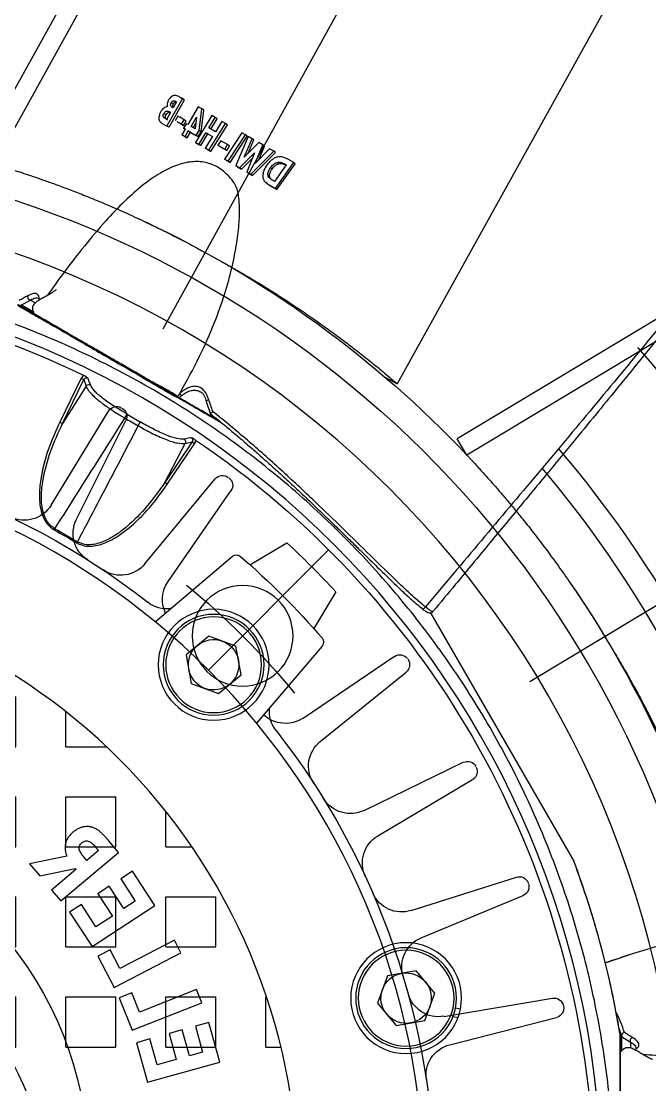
# Model space of a CAD drawing. Header units: millimetres. Extents: x 89450 to 753248, y -530175 to 1209785.
# Drawn here: x 272290.6 to 272390.3, y -164124.6 to -163955.9 of the extents above; entities that cross this region are included whole.
import ezdxf

# ---------------------------------------------------------------- set-up
doc = ezdxf.new("R2010")
doc.units = ezdxf.units.MM
doc.header["$LTSCALE"] = 150
doc.linetypes.add('CENTER', pattern=[50.8, 31.75, -6.35, 6.35, -6.35])
doc.linetypes.add('DIVIDEX2', pattern=[63.5, 25.4, -12.7, 0, -12.7, 0, -12.7])
doc.layers.add('------00 Load Bank', color=3, linetype='Continuous')

# ---------------------------------------------------------------- blocks, each defined once
blk = doc.blocks.new('A$C02650c35')
h = blk.add_hatch()
h.set_pattern_fill('SQUARE', color=0, scale=2.5, style=0)
h.set_pattern_definition([(0, (-1352.2724, -53.854), (0, 7.9375), [7.9375, -7.9375]), (90, (-1352.2724, -53.854), (-7.9375, 5e-16), [7.9375, -7.9375])])
h.paths.add_polyline_path([(510, 542.5), (510, 555), (522.5, 555), (522.5, 639.32, 0.414214), (425.68, 542.5)])
h.paths.add_polyline_path([(619.32, 542.5, 0.414214), (522.5, 639.32), (522.5, 555), (535, 555), (535, 542.5)])
h.paths.add_polyline_path([(535, 530), (522.5, 530), (522.5, 445.68, 0.414214), (619.32, 542.5), (535, 542.5)])
h.paths.add_polyline_path([(510, 530), (510, 542.5), (425.68, 542.5, 0.414214), (522.5, 445.68), (522.5, 530)])
at = {"color": 0, "linetype": 'DIVIDEX2', "ltscale": 0.5}
for p, q in [((736.75, 897.15), (603.22, 676.12)), ((885.33, 742.6), (659.2, 617.89))]:
    blk.add_line(p, q, dxfattribs=at)
at = {"color": 0, "linetype": 'Continuous', "lineweight": 25}
for p, q in [((758.56, 864.7), (639.22, 666.09)), ((761.13, 863.15), (641.79, 664.55)), ((852.99, 767.31), (650.52, 655.07)), ((888.03, 703.5), (685.38, 591.17)), ((889.48, 700.88), (686.84, 588.55)), ((545.31, 692.93), (545.15, 692.92)), ((546.08, 692.07), (545.15, 692.07)), ((546.93, 690.67), (546.07, 692.07)), ((559.91, 691.76), (559.97, 691.97)), ((547.5, 690.4), (510.24, 690.4)), ((546.93, 690.67), (544.59, 690.67)), ((547.01, 690.67), (546.93, 690.67)), ((548.1, 690.29), (547.01, 690.67)), ((608.94, 688.89), (608.92, 688.89)), ((614.07, 660.42), (574.8, 683.09)), ((551.29, 665.1), (551.44, 664.32)), ((639.22, 666.09), (641.79, 664.55)), ((549.92, 664.71), (550.08, 663.91)), ((549.5, 659.44), (553.83, 661.03)), ((553.83, 661.03), (557.38, 658.07)), ((548.7, 654.89), (549.5, 659.44)), ((614.76, 659.08), (614.84, 659.04)), ((557.38, 658.07), (556.58, 653.52)), ((552.25, 651.93), (548.7, 654.89)), ((651.63, 653.06), (650.52, 655.07)), ((556.58, 653.52), (552.25, 651.93)), ((681.33, 635.99), (685.43, 638.89)), ((681.53, 635.74), (685.63, 638.64)), ((685.43, 638.89), (685.51, 638.75)), ((685.43, 638.89), (685.63, 638.64)), ((685.63, 638.64), (686.1, 637.81)), ((685.27, 637.46), (682.64, 635.61)), ((685.21, 637.47), (685.41, 637.22)), ((685.41, 637.22), (685.27, 637.46)), ((685.45, 636.26), (685.65, 636)), ((681.57, 635.58), (681.33, 635.99)), ((681.33, 635.99), (681.53, 635.74)), ((682.01, 634.91), (681.53, 635.74)), ((681.8, 635.17), (681.57, 635.58)), ((681.8, 635.17), (682.01, 634.91)), ((682.64, 635.61), (682.83, 635.27)), ((683.57, 632.11), (687.25, 635.74)), ((683.77, 631.84), (687.45, 635.47)), ((684.6, 635.21), (684.8, 634.95)), ((687.82, 634.82), (685.47, 632.51)), ((687.25, 635.74), (687.45, 635.47)), ((687.45, 635.47), (687.82, 634.82)), ((685.47, 632.51), (688.45, 633.72)), ((686.08, 633.12), (688.25, 634)), ((688.8, 633.13), (686.46, 630.78)), ((688.25, 634), (688.45, 633.72)), ((688.45, 633.72), (688.8, 633.13)), ((683.93, 631.48), (683.57, 632.11)), ((683.57, 632.11), (683.77, 631.84)), ((684.13, 631.21), (683.77, 631.84)), ((683.93, 631.48), (684.13, 631.21)), ((687.15, 632.44), (684.13, 631.21)), ((684.59, 630.34), (686.35, 632.11)), ((684.79, 630.06), (687.15, 632.44)), ((689.76, 631.44), (685.15, 629.44)), ((685.63, 628.55), (689.82, 631.28)), ((686.46, 630.78), (689.41, 632.06)), ((687.11, 631.43), (689.21, 632.34)), ((689.21, 632.34), (689.41, 632.06)), ((689.41, 632.06), (689.76, 631.44)), ((689.82, 631.28), (690.02, 630.99)), ((601.39, 626.73), (604.35, 630.28)), ((604.35, 630.28), (608.9, 629.48)), ((608.9, 629.48), (610.49, 625.15)), ((684.94, 629.73), (684.59, 630.34)), ((684.59, 630.34), (684.79, 630.06)), ((685.15, 629.44), (684.79, 630.06)), ((684.94, 629.73), (685.15, 629.44)), ((685.83, 628.25), (690.02, 630.99)), ((690.36, 630.41), (686.16, 627.68)), ((690.02, 630.99), (690.36, 630.41)), ((685.96, 627.98), (685.63, 628.55)), ((685.63, 628.55), (685.83, 628.25)), ((686.16, 627.68), (685.83, 628.25)), ((685.96, 627.98), (686.16, 627.68)), ((687.4, 625.47), (691.64, 628.12)), ((687.56, 628.01), (688.27, 628.46)), ((688.19, 626.93), (687.56, 628.01)), ((687.56, 628.01), (687.77, 627.71)), ((687.6, 625.16), (691.84, 627.82)), ((687.77, 627.71), (688.47, 628.16)), ((688.27, 628.46), (688.47, 628.16)), ((688.47, 628.16), (689.09, 627.07)), ((691.64, 628.12), (691.84, 627.82)), ((691.84, 627.82), (692.16, 627.26)), ((539.7, 615.43), (542.89, 626.93)), ((542.89, 626.93), (549.16, 625.19)), ((602.98, 622.39), (601.39, 626.73)), ((663.09, 594.8), (644.45, 627.07)), ((670.55, 626.06), (670.54, 626.07)), ((688.39, 626.63), (687.77, 627.71)), ((688.19, 626.93), (688.39, 626.63)), ((689.09, 627.07), (688.39, 626.63)), ((692.16, 627.26), (690.53, 626.24)), ((690.53, 626.24), (691.14, 625.19)), ((690.94, 625.5), (692.58, 626.5)), ((691.14, 625.19), (692.78, 626.19)), ((692.58, 626.5), (692.78, 626.19)), ((692.78, 626.19), (693.09, 625.64)), ((549.16, 625.19), (548.57, 623.04)), ((610.49, 625.15), (607.53, 621.6)), ((645.65, 625.51), (647.67, 624.82)), ((687.72, 624.93), (687.4, 625.47)), ((687.4, 625.47), (687.6, 625.16)), ((687.92, 624.61), (687.6, 625.16)), ((687.72, 624.93), (687.92, 624.61)), ((689.77, 625.77), (687.92, 624.61)), ((688.31, 623.89), (690.17, 625.03)), ((688.51, 623.57), (690.37, 624.72)), ((693.09, 625.64), (688.82, 623.04)), ((690.17, 625.03), (689.75, 625.76)), ((690.37, 624.72), (689.77, 625.77)), ((690.17, 625.03), (690.37, 624.72)), ((690.51, 623.95), (693.96, 624.36)), ((693.96, 624.36), (694.16, 624.04)), ((544.47, 624.18), (543.89, 622.11)), ((548.57, 623.04), (544.47, 624.18)), ((547.94, 613), (552.31, 624.05)), ((554.42, 623.21), (550.84, 614.17)), ((552.31, 624.05), (554.42, 623.21)), ((634.61, 618.59), (641.01, 622.91)), ((641.01, 622.91), (641.29, 622.51)), ((649.27, 623.78), (649.18, 623.94)), ((688.62, 623.36), (688.31, 623.89)), ((688.31, 623.89), (688.51, 623.57)), ((688.82, 623.04), (688.51, 623.57)), ((688.62, 623.36), (688.82, 623.04)), ((689.74, 623.48), (690.51, 623.95)), ((690.09, 622.86), (689.74, 623.48)), ((689.74, 623.48), (689.93, 623.16)), ((689.93, 623.16), (690.71, 623.63)), ((690.64, 621.92), (689.93, 623.16)), ((690.45, 622.25), (690.09, 622.86)), ((690.51, 623.95), (690.71, 623.63)), ((690.71, 623.63), (694.16, 624.04)), ((692.82, 623.22), (690.99, 623)), ((690.99, 623), (691.36, 622.35)), ((691.16, 622.68), (691.89, 623.11)), ((691.36, 622.35), (692.82, 623.22)), ((694.47, 623.49), (691.66, 621.83)), ((694.16, 624.04), (694.47, 623.49)), ((543.89, 622.11), (547.99, 620.97)), ((607.53, 621.6), (602.98, 622.39)), ((641.29, 622.51), (634.88, 618.19)), ((634.88, 618.19), (641.07, 621.42)), ((641.07, 621.42), (641.29, 622.51)), ((689.56, 621.73), (690.45, 622.25)), ((689.71, 621.47), (689.56, 621.73)), ((689.56, 621.73), (689.76, 621.4)), ((689.86, 621.22), (689.71, 621.47)), ((689.76, 621.4), (690.64, 621.92)), ((690.05, 620.89), (689.76, 621.4)), ((689.86, 621.22), (690.05, 620.89)), ((690.94, 621.41), (690.05, 620.89)), ((690.45, 622.25), (690.64, 621.92)), ((690.89, 621.48), (691.08, 621.15)), ((691.08, 621.15), (690.94, 621.41)), ((691.8, 621.57), (691.08, 621.15)), ((691.22, 618.87), (695.57, 621.32)), ((691.52, 621.17), (692.24, 621.59)), ((691.75, 620.76), (691.52, 621.17)), ((691.52, 621.17), (691.71, 620.83)), ((691.66, 621.83), (691.8, 621.57)), ((691.71, 620.83), (692.43, 621.25)), ((692.24, 621.59), (692.43, 621.25)), ((692.43, 621.25), (692.82, 620.57)), ((695.57, 621.32), (695.7, 621.1)), ((695.57, 621.32), (695.76, 620.99)), ((695.7, 621.1), (695.83, 620.88)), ((543.31, 620), (542.47, 616.98)), ((547.41, 618.87), (543.31, 620)), ((547.99, 620.97), (547.41, 618.87)), ((554.75, 610.15), (560.23, 620.76)), ((562.25, 619.72), (557.77, 611.03)), ((560.23, 620.76), (562.25, 619.72)), ((691.41, 618.52), (695.76, 620.99)), ((692.11, 620.13), (691.71, 620.83)), ((691.71, 620.82), (692.11, 620.13)), ((692.99, 620.27), (692.27, 619.86)), ((692.62, 620.93), (692.8, 620.61)), ((692.8, 620.61), (692.99, 620.27)), ((695.27, 620.04), (694.32, 619.51)), ((694.32, 619.51), (694.39, 619.38)), ((694.32, 619.51), (694.39, 619.38)), ((694.94, 619.56), (695.13, 619.22)), ((695.36, 619.89), (695.27, 620.04)), ((695.76, 620.99), (696.02, 620.54)), ((695.83, 620.88), (696.02, 620.54)), ((634.61, 618.59), (634.88, 618.19)), ((691.22, 618.87), (691.41, 618.52)), ((691.85, 617.76), (691.41, 618.52)), ((693.59, 619.1), (692.47, 618.47)), ((692.47, 618.47), (692.55, 618.33)), ((692.47, 618.47), (692.55, 618.33)), ((693.21, 618.37), (693.4, 618.02)), ((693.66, 618.98), (693.59, 619.1)), ((542.47, 616.98), (546.57, 615.84)), ((561.24, 606.65), (567.75, 616.59)), ((567.75, 616.59), (573.18, 613.04)), ((545.97, 613.69), (539.7, 615.43)), ((546.57, 615.84), (545.97, 613.69)), ((643.87, 613.97), (644.47, 614.32)), ((553.11, 610.95), (547.94, 613)), ((550.84, 614.17), (553.9, 612.96)), ((553.9, 612.96), (553.11, 610.95)), ((568.42, 613.51), (567.24, 611.71)), ((571.97, 611.19), (568.42, 613.51)), ((573.18, 613.04), (571.97, 611.19)), ((557.77, 611.03), (560.71, 609.51)), ((567.24, 611.71), (570.79, 609.39)), ((645.07, 611.87), (645.68, 612.22)), ((559.71, 607.59), (554.75, 610.15)), ((560.71, 609.51), (559.71, 607.59)), ((566.05, 609.89), (564.34, 607.27)), ((569.6, 607.57), (566.05, 609.89)), ((568.46, 601.68), (576.15, 610.85)), ((570.79, 609.39), (569.6, 607.57)), ((576.15, 610.85), (578, 609.29)), ((576.47, 607.68), (574.89, 605.8)), ((576.95, 607.27), (576.47, 607.68)), ((566.67, 603.09), (561.24, 606.65)), ((564.34, 607.27), (567.89, 604.95)), ((567.89, 604.95), (566.67, 603.09)), ((574.89, 605.8), (575.44, 605.34)), ((625.28, 604.22), (625.46, 604.33)), ((650.13, 605.72), (644.24, 601.98)), ((644.24, 601.98), (651.19, 605.37)), ((651.4, 604.93), (644.45, 601.54)), ((651.19, 605.37), (650.13, 605.72)), ((651.4, 604.93), (651.19, 605.37)), ((573.46, 604.1), (570.2, 600.21)), ((572.43, 598.34), (573.63, 603.96)), ((573.63, 603.96), (573.46, 604.1)), ((575.59, 602.64), (574.34, 596.74)), ((570.2, 600.21), (568.46, 601.68)), ((627.34, 600.65), (627.53, 600.76)), ((644.45, 601.54), (644.24, 601.98)), ((574.34, 596.74), (572.43, 598.34)), ((663.03, 595.43), (661.87, 597.45)), ((663.82, 596.87), (663.36, 597.67)), ((664.18, 597.96), (664.1, 598.09)), ((663.03, 595.43), (663.82, 596.87)), ((663.07, 595.36), (663.03, 595.43))]:
    blk.add_line(p, q, dxfattribs=at)
at = {"color": 0}
for p, q in [((545.64, 663.4), (549.98, 680.36)), ((550.15, 662.45), (553.04, 679.72)), ((562.61, 658.87), (569.32, 675.05)), ((566.94, 657.29), (572.25, 673.97)), ((578.77, 651.98), (587.71, 667.03)), ((582.83, 649.8), (590.46, 665.55)), ((593.78, 642.86), (604.77, 656.49)), ((597.48, 640.12), (607.28, 654.63)), ((617.53, 645.31), (611.7, 641.82)), ((608.91, 643.15), (596.68, 632.75)), ((624.17, 644.18), (605.1, 625.11)), ((621.82, 631.7), (625.31, 637.53)), ((612.74, 616.68), (623.15, 628.91)), ((619.16, 618.71), (633.55, 628.69)), ((621.95, 615.04), (635.43, 626.2)), ((629.02, 604.18), (644.68, 612.01)), ((631.26, 600.15), (646.2, 609.28))]:
    blk.add_line(p, q, dxfattribs=at)
at = {"color": 0, "linetype": 'Continuous', "lineweight": 25, "flags": 128}
blk.add_lwpolyline([(682.24, 634.51), (682.34, 634.37), (682.44, 634.24)], dxfattribs=at)
at = {"color": 0}
for centre, radius in [((522.5, 542.5), 441), ((522.5, 542.5), 403), ((522.5, 542.5), 399.8), ((522.5, 542.5), 157.5), ((522.5, 542.5), 116.82), ((522.5, 542.5), 96.82), ((610.53, 630.53), 8)]:
    blk.add_circle(centre, radius, dxfattribs=at)
at = {"color": 0, "linetype": 'CENTER'}
blk.add_circle((522.5, 542.5), 420, dxfattribs=at)
blk.add_circle((522.5, 542.5), 420, dxfattribs=at)
at = {"color": 0, "linetype": 'Continuous', "lineweight": 25}
for centre, radius in [((522.5, 542.5), 145), ((553.04, 656.48), 8.8), ((553.04, 656.48), 8), ((553.04, 656.48), 7.6), ((605.94, 625.94), 8.8), ((605.94, 625.94), 8), ((605.94, 625.94), 7.6)]:
    blk.add_circle(centre, radius, dxfattribs=at)
at = {"color": 0}
for centre, radius, start, end in [((522.5, 542.5), 201.5, 48.3996, 75.3621), ((522.5, 542.5), 181.5, 49.5657, 75.3621), ((522.5, 542.5), 177.5, 49.7845, 75.3621), ((551.44, 679.99), 1.5, 78.1152, 165.6551), ((551.56, 679.96), 1.5, 350.5246, 78.0645), ((570.71, 674.47), 1.5, 69.9334, 157.4733), ((570.82, 674.43), 1.5, 342.3428, 69.8827), ((589, 666.27), 1.5, 61.7515, 149.2915), ((589.11, 666.21), 1.5, 334.161, 61.7009), ((540.8, 664.64), 5, 261.4785, 345.6551), ((555.09, 661.62), 5, 170.5246, 254.7012), ((522.5, 542.5), 118.5, 51.9766, 90), ((558, 660.79), 5, 253.2967, 337.4733), ((571.71, 655.77), 5, 162.3428, 246.5194), ((605.94, 655.54), 1.5, 53.5697, 141.1097), ((606.03, 655.47), 1.5, 325.9791, 53.5191), ((574.47, 654.53), 5, 245.1149, 329.2915), ((587.33, 647.62), 5, 154.161, 238.3375), ((522.5, 542.5), 140, 42.7486, 47.2515), ((609.56, 642.39), 1, 48.9165, 130.3784), ((522.5, 542.5), 133.5, 41.0738, 48.9258), ((589.88, 646), 5, 236.9331, 321.1097), ((601.63, 637.32), 5, 145.9791, 223.5806), ((522.5, 542.5), 124.5, 39.4789, 50.6463), ((598.57, 639.79), 5, 231.9768, 276.2309), ((622.39, 629.56), 1, 319.6217, 41.0836), ((634.4, 627.46), 1.5, 37.2061, 124.746), ((634.48, 627.36), 1.5, 309.6155, 37.1554), ((616.31, 622.82), 5, 244.2066, 304.746), ((619.79, 618.57), 5, 173.7896, 218.0234), ((522.5, 542.5), 118.5, 321.9766, 38.0234), ((625.14, 611.19), 5, 129.6155, 213.7921), ((645.36, 610.67), 1.5, 29.0243, 116.5642), ((645.42, 610.56), 1.5, 301.4337, 28.9736), ((626.79, 608.65), 5, 212.3876, 296.5642), ((633.87, 595.88), 5, 121.4337, 205.6103)]:
    blk.add_arc(centre, radius, start, end, dxfattribs=at)
at = {"color": 0, "linetype": 'Continuous', "lineweight": 25}
for centre, radius, start, end in [((522.5, 542.5), 170, 55.2614, 78.9879), ((522.5, 542.5), 165.5, 0.0003, 205.5882), ((522.5, 542.5), 143.8, 34.0829, 85.9171), ((522.5, 542.5), 170, 25.2614, 46.6379), ((553.04, 656.48), 4, 110.1169, 170.1169), ((553.04, 656.48), 4, 50.1169, 110.1169), ((553.04, 656.48), 4, 350.1169, 50.1169), ((553.04, 656.48), 4, 170.1169, 230.1169), ((553.04, 656.48), 4, 290.1169, 350.1169), ((553.04, 656.48), 4, 230.1169, 290.1169), ((605.94, 625.94), 4, 80.1169, 140.1169), ((605.94, 625.94), 4, 20.1169, 80.1169), ((605.94, 625.94), 4, 140.1169, 200.1169), ((605.94, 625.94), 4, 320.1169, 20.1169), ((605.94, 625.94), 4, 200.1169, 260.1169), ((605.94, 625.94), 4, 260.1169, 320.1169), ((641.33, 620.97), 0.52, 37.0684, 120.3842), ((522.5, 542.5), 141.54, 29.5083, 30.4917), ((522.5, 542.5), 140.84, 29.5083, 30.4917), ((526.06, 549.03), 57.09, 40.6689, 120.6281), ((649.88, 606.18), 0.52, 299.6158, 22.9316), ((522.5, 542.5), 119.89, 29.0166, 30.9834), ((522.5, 542.5), 120.1, 29.0166, 30.9834), ((522.5, 542.5), 143.8, 334.0829, 25.9171), ((522.5, 557.03), 42.19, 40.2036, 123.4347)]:
    blk.add_arc(centre, radius, start, end, dxfattribs=at)
for points, knots in [([(818.28, 804.3), (815.39, 802.6), (809.22, 799), (800.15, 793.68), (791.45, 788.55), (783.85, 784.04), (777.37, 780.16), (769.58, 775.46), (760.06, 769.63), (747.64, 761.86), (734.39, 753.31), (720.42, 743.91), (706.09, 733.81), (691.23, 722.8), (678.95, 713.32), (669.63, 705.96), (663.64, 701.18), (658.2, 696.79), (653.6, 693.06), (649.52, 689.73), (645.5, 686.44), (641, 682.74), (635.9, 678.54), (630.35, 673.95), (624.56, 669.16), (619.21, 664.74), (615.82, 661.93), (614.38, 660.74)], [0.004054, 0.004054, 0.004054, 0.004054, 0.044055, 0.0892389, 0.1294144, 0.1645669, 0.1946506, 0.2196261, 0.2731864, 0.3280385, 0.3947317, 0.4616638, 0.5294155, 0.6044734, 0.683072, 0.7151603, 0.7467466, 0.7747501, 0.7989803, 0.8176563, 0.837837, 0.8611081, 0.8874794, 0.916906, 0.9473172, 0.9775846, 1, 1, 1, 1]), ([(818.46, 804.1), (810.63, 799.51), (794.69, 790.16), (770.79, 775.85), (746.91, 760.95), (723.47, 745.46), (700.78, 729.22), (678.82, 712.32), (657.39, 694.99), (636.21, 677.33), (622.16, 665.47), (615.12, 659.54)], [0.0040453, 0.0040453, 0.0040453, 0.0040453, 0.1120904, 0.224186, 0.3362006, 0.4480891, 0.5598872, 0.6697434, 0.7797254, 0.8898282, 1, 1, 1, 1]), ([(559.91, 691.77), (562.13, 699.15), (566.58, 713.9), (571.18, 729.26), (573.33, 737.29), (573.49, 737.89)], [0, 0, 0, 0, 0.481211, 0.961441, 1, 1, 1, 1]), ([(518.14, 691.07), (518.17, 693.31), (518.24, 697.5), (518.89, 703.28), (519.8, 708.25), (520.92, 712.53), (522.16, 716.17), (523.47, 719.21), (524.78, 721.61), (526.03, 723.37), (527.31, 724.39), (528.91, 724.93), (530.78, 725.29), (532.96, 724.96), (534.96, 723.93), (536.78, 722.2), (538.39, 719.8), (539.8, 716.75), (541.03, 713.05), (542.1, 708.66), (543.01, 703.54), (543.68, 698.6), (543.99, 695.36), (544.1, 694.11)], [0, 0, 0, 0, 0.080739, 0.151235, 0.213353, 0.268442, 0.318269, 0.361669, 0.398556, 0.428698, 0.452315, 0.472715, 0.51153, 0.548468, 0.58504, 0.622842, 0.663507, 0.708451, 0.759052, 0.815438, 0.879842, 0.953818, 1, 1, 1, 1]), ([(608.92, 688.89), (608.1, 689.39), (606.45, 690.39), (603.83, 691.9), (601.1, 693.41), (598.24, 694.91), (594.93, 696.57), (591.79, 698.06), (588.88, 699.36), (586.64, 700.32), (584.34, 701.27), (581.98, 702.2), (579.57, 703.12), (577.91, 703.71), (577.08, 704)], [0, 0, 0, 0, 0.09594, 0.191903, 0.287866, 0.384015, 0.480164, 0.609768, 0.674639, 0.73951, 0.804594, 0.869678, 0.934839, 1, 1, 1, 1]), ([(544.46, 690.4), (544.72, 690.65), (545.19, 691.07), (545.27, 691.77), (545.09, 692.4), (544.8, 692.94), (544.53, 693.4), (544.34, 693.71), (544.15, 694.02), (543.97, 694.33), (543.8, 694.62), (543.6, 695), (543.41, 695.38), (543.32, 695.59), (543.33, 695.57), (543.33, 695.56)], [0, 0, 0, 0, 0.262295, 0.455554, 0.590671, 0.681426, 0.714569, 0.742061, 0.766203, 0.789458, 0.813958, 0.840345, 0.898886, 0.968766, 1, 1, 1, 1]), ([(544.89, 692.75), (544.95, 692.88), (545.12, 693.21), (545.46, 693.43), (545.83, 693.43), (546.29, 693.15), (546.58, 692.73), (546.76, 692.45)], [0, 0, 0, 0, 0.1113461, 0.289132, 0.4681523, 0.6466755, 1, 1, 1, 1]), ([(546.07, 692.07), (545.91, 692.34), (545.66, 692.74), (545.4, 692.88), (545.31, 692.93)], [0, 0, 0, 0, 0.6766097, 1, 1, 1, 1]), ([(546.76, 692.45), (546.74, 692.37), (546.71, 692.26), (546.61, 692.14), (546.52, 692.06), (546.41, 692.02), (546.25, 692.02), (546.15, 692.05), (546.07, 692.07)], [0, 0, 0, 0, 0.260789, 0.385023, 0.499995, 0.615046, 0.739437, 1, 1, 1, 1]), ([(546.76, 692.45), (546.9, 692.22), (547.18, 691.78), (547.44, 691.33), (547.57, 691.11)], [0, 0, 0, 0, 0.4997355, 1, 1, 1, 1]), ([(522.49, 690.47), (522.5, 690.47), (522.92, 690.47), (523.75, 690.47), (524.98, 690.47), (526.2, 690.47), (527.7, 690.47), (529.44, 690.47), (531.43, 690.47), (533.38, 690.47), (535.24, 690.47), (537, 690.47), (538.64, 690.47), (540.16, 690.47), (541.56, 690.47), (542.84, 690.47), (543.99, 690.47), (544.98, 690.47), (545.81, 690.48), (546.47, 690.47), (546.97, 690.47), (547.28, 690.47), (547.43, 690.47), (547.39, 690.47), (547.26, 690.47), (547.08, 690.47), (546.83, 690.47), (546.52, 690.47), (546.25, 690.47), (546.12, 690.47)], [0, 0, 0, 0, 0.00057, 0.026589, 0.052668, 0.078936, 0.105271, 0.149109, 0.193251, 0.238348, 0.283774, 0.327649, 0.371526, 0.415722, 0.459397, 0.503376, 0.54831, 0.593575, 0.637402, 0.681544, 0.726653, 0.772095, 0.815934, 0.86008, 0.887906, 0.915811, 0.943954, 0.972176, 1, 1, 1, 1]), ([(546.12, 690.47), (546.12, 690.47), (545.79, 690.46), (545.27, 690.42), (544.66, 690.42), (544.48, 690.44), (544.46, 690.44), (544.46, 690.44)], [0, 0, 0, 0, 0.000014, 0.721883, 0.941695, 0.994395, 1, 1, 1, 1]), ([(547.57, 691.11), (547.55, 691.02), (547.51, 690.91), (547.42, 690.8), (547.36, 690.75), (547.29, 690.7), (547.19, 690.68), (547.09, 690.67), (547.04, 690.67), (547.01, 690.67)], [0, 0, 0, 0, 0.339906, 0.441459, 0.499633, 0.619848, 0.742941, 0.870108, 1, 1, 1, 1]), ([(547.5, 690.4), (549.81, 689.98), (554.43, 689.14), (561.29, 687.45), (568.1, 685.48), (572.57, 683.88), (574.8, 683.09)], [0, 0, 0, 0, 0.24861, 0.497769, 0.748603, 1, 1, 1, 1]), ([(547.57, 691.11), (548.67, 690.75), (549.88, 690.36), (550.79, 689.8), (550.87, 689.75)], [0, 0, 0, 0, 0.9063, 1, 1, 1, 1]), ([(558.63, 688.04), (558.76, 688.43), (559.03, 689.17), (559.47, 690.45), (559.76, 691.31), (559.9, 691.76)], [0, 0, 0, 0, 0.345184, 0.660587, 1, 1, 1, 1]), ([(558.63, 688.04), (558.64, 688.1), (558.84, 688.64), (559.28, 689.91), (559.69, 691.15), (559.9, 691.76)], [0, 0, 0, 0, 0.049764, 0.525006, 1, 1, 1, 1]), ([(559.91, 691.77), (559.91, 691.77), (559.92, 691.76), (559.9, 691.76), (559.9, 691.76)], [0, 0, 0, 0, 0.761057, 1, 1, 1, 1]), ([(375.53, 542.5), (375.57, 539.99), (375.64, 534.97), (376.24, 527.44), (377.21, 519.94), (378.7, 511.75), (380.85, 502.91), (383.83, 493.49), (387.45, 484.25), (391.7, 475.24), (396.94, 465.85), (403.29, 456.25), (410.93, 446.56), (419.44, 437.47), (428.68, 429.14), (438.58, 421.64), (448.99, 415.04), (460.04, 409.27), (471.5, 404.47), (483.3, 400.68), (495.31, 397.89), (507.63, 396.11), (520.05, 395.38), (532.47, 395.7), (544.72, 397.05), (556.95, 399.44), (568.89, 402.86), (580.48, 407.27), (591.61, 412.59), (602.35, 418.9), (612.51, 426.09), (621.98, 434.08), (630.71, 442.79), (638.75, 452.29), (645.96, 462.44), (652.27, 473.13), (657.62, 484.24), (662.07, 495.88), (665.17, 506.67), (667.23, 516.46), (668.52, 525.06), (669.3, 533.76), (669.54, 542.09), (669.34, 550.03), (668.76, 557.56), (667.79, 565.06), (666.16, 574.05), (663.54, 584.43), (659.53, 596.1), (654.52, 607.49), (648.55, 618.41), (641.7, 628.77), (634.06, 638.45), (625.54, 647.54), (616.32, 655.86), (606.44, 663.35), (596.02, 669.96), (584.98, 675.73), (573.51, 680.52), (561.69, 684.33), (549.67, 687.11), (537.34, 688.9), (524.95, 689.62), (512.53, 689.3), (500.28, 687.95), (488.05, 685.56), (476.11, 682.14), (464.5, 677.73), (453.38, 672.4), (442.64, 666.09), (432.49, 658.91), (423.02, 650.92), (414.29, 642.21), (406.25, 632.71), (399.04, 622.55), (392.74, 611.88), (387.39, 600.77), (382.94, 589.14), (379.83, 578.33), (377.77, 568.54), (376.49, 559.94), (375.68, 551.24), (375.58, 545.42), (375.53, 542.5)], [0, 0, 0, 0, 0.008148, 0.016329, 0.024509, 0.032722, 0.04336, 0.054073, 0.064787, 0.075604, 0.086421, 0.0997, 0.112979, 0.126448, 0.140113, 0.153362, 0.166751, 0.18014, 0.193805, 0.207084, 0.220364, 0.233832, 0.247498, 0.260747, 0.274136, 0.287525, 0.30119, 0.314439, 0.327781, 0.341217, 0.354882, 0.368162, 0.381441, 0.39491, 0.408575, 0.421824, 0.435213, 0.448602, 0.462267, 0.471652, 0.481085, 0.490519, 0.500003, 0.508151, 0.516332, 0.524512, 0.532725, 0.546005, 0.559284, 0.572753, 0.586418, 0.599667, 0.613056, 0.626445, 0.64011, 0.653359, 0.666701, 0.680137, 0.693803, 0.707051, 0.720441, 0.73383, 0.747495, 0.760744, 0.774133, 0.787522, 0.801187, 0.814436, 0.827825, 0.841214, 0.85488, 0.868159, 0.881438, 0.894907, 0.908572, 0.921851, 0.93513, 0.948599, 0.962264, 0.971649, 0.981082, 0.990516, 1, 1, 1, 1]), ([(639.22, 666.09), (639.21, 666.1), (639.2, 666.12), (639.06, 666.25), (638.84, 666.45), (638.53, 666.74), (638.09, 667.16), (637.48, 667.72), (636.65, 668.48), (635.65, 669.37), (634.5, 670.4), (633.18, 671.54), (631.69, 672.81), (630.03, 674.18), (628.16, 675.68), (626.09, 677.31), (623.78, 679.05), (621.27, 680.87), (618.78, 682.62), (616.34, 684.26), (614.01, 685.78), (611.55, 687.32), (609.81, 688.36), (608.94, 688.89)], [0, 0, 0, 0, 0.039164, 0.078335, 0.117506, 0.15674, 0.195974, 0.248275, 0.300595, 0.352915, 0.405217, 0.457516, 0.509834, 0.562151, 0.61445, 0.669131, 0.723831, 0.778531, 0.833211, 0.874869, 0.916526, 0.958263, 1, 1, 1, 1]), ([(614.38, 660.74), (614.31, 660.68), (614.15, 660.52), (614.11, 660.28), (614.16, 660.01), (614.28, 659.75), (614.48, 659.43), (614.66, 659.2), (614.76, 659.08)], [0, 0, 0, 0, 0.155051, 0.370128, 0.501578, 0.650489, 0.817867, 1, 1, 1, 1]), ([(614.57, 660.69), (614.49, 660.73), (614.33, 660.79), (614.36, 660.61), (614.5, 660.36), (614.66, 660.13), (614.87, 659.85), (615.04, 659.65), (615.12, 659.54)], [0, 0, 0, 0, 0.247695, 0.49602, 0.621414, 0.747083, 0.873512, 1, 1, 1, 1]), ([(615.12, 659.54), (615.05, 659.49), (614.94, 659.4), (614.82, 659.28), (614.76, 659.19), (614.74, 659.13), (614.74, 659.09), (614.76, 659.08), (614.76, 659.08)], [0, 0, 0, 0, 0.3490478, 0.5128378, 0.6623133, 0.8118269, 0.9756937, 1, 1, 1, 1]), ([(645.56, 625.7), (645.15, 626.2), (644.31, 627.24), (642.95, 628.88), (641.45, 630.65), (639.88, 632.45), (638.55, 633.96), (637.49, 635.14), (636.66, 636.06), (635.76, 637.04), (634.81, 638.07), (633.79, 639.16), (632.72, 640.31), (631.68, 641.41), (630.56, 642.57), (629.23, 643.95), (627.66, 645.57), (626.05, 647.22), (624.63, 648.66), (623.4, 649.92), (622.27, 651.07), (621.18, 652.18), (620.09, 653.3), (619.1, 654.33), (618.23, 655.22), (617.49, 655.99), (616.85, 656.68), (616.28, 657.32), (615.78, 657.9), (615.31, 658.47), (615, 658.85), (614.84, 659.04)], [0, 0, 0, 0, 0.049094, 0.102093, 0.159038, 0.21996, 0.27448, 0.301995, 0.33101, 0.361541, 0.393603, 0.427211, 0.462382, 0.499132, 0.527423, 0.568929, 0.623911, 0.672564, 0.714497, 0.749584, 0.781124, 0.812494, 0.843715, 0.874803, 0.897512, 0.917804, 0.937796, 0.953294, 0.968781, 0.984376, 1, 1, 1, 1]), ([(615.12, 659.54), (615.44, 659.16), (616.08, 658.38), (617.51, 656.75), (620.16, 654.01), (623.85, 650.22), (628.1, 645.88), (632.59, 641.24), (637.22, 636.26), (641.92, 630.96), (644.73, 627.53), (646.13, 625.82)], [0, 0, 0, 0, 0.031208, 0.063948, 0.128136, 0.253531, 0.37911, 0.503481, 0.668872, 0.834848, 1, 1, 1, 1]), ([(670.54, 626.07), (670.08, 626.91), (669.15, 628.6), (667.63, 631.22), (666.02, 633.89), (664.3, 636.62), (662.26, 639.72), (660.29, 642.57), (658.42, 645.15), (656.96, 647.11), (655.44, 649.08), (653.86, 651.07), (652.23, 653.07), (651.09, 654.4), (650.52, 655.07)], [0, 0, 0, 0, 0.09594, 0.191903, 0.287866, 0.384015, 0.480164, 0.609768, 0.674639, 0.73951, 0.804594, 0.869678, 0.934839, 1, 1, 1, 1]), ([(684.6, 635.21), (684.7, 635.28), (684.95, 635.46), (685.28, 635.82), (685.39, 636.13), (685.45, 636.26)], [0, 0, 0, 0, 0.245128, 0.668238, 1, 1, 1, 1]), ([(686.1, 637.81), (686.24, 637.55), (686.45, 637.15), (686.58, 636.55), (686.52, 636.05), (686.32, 635.55), (685.92, 634.92), (685.46, 634.55), (685.15, 634.31)], [0, 0, 0, 0, 0.250193, 0.375675, 0.500989, 0.626133, 0.751199, 1, 1, 1, 1]), ([(685.45, 636.26), (685.47, 636.42), (685.51, 636.71), (685.4, 637.11), (685.28, 637.34), (685.21, 637.47)], [0, 0, 0, 0, 0.360895, 0.640408, 1, 1, 1, 1]), ([(685.65, 636), (685.67, 636.11), (685.71, 636.34), (685.64, 636.76), (685.5, 637.03), (685.41, 637.22)], [0, 0, 0, 0, 0.248415, 0.498726, 1, 1, 1, 1]), ([(682.25, 634.51), (682.18, 634.59), (682.02, 634.79), (681.89, 635.02), (681.8, 635.17)], [0, 0, 0, 0, 0.373961, 1, 1, 1, 1]), ([(685.15, 634.31), (684.83, 634.12), (684.35, 633.84), (683.67, 633.72), (683.19, 633.75), (682.76, 633.9), (682.36, 634.3), (682.15, 634.67), (682.01, 634.91)], [0, 0, 0, 0, 0.247987, 0.37312, 0.497401, 0.622314, 0.747638, 1, 1, 1, 1]), ([(682.83, 635.27), (682.92, 635.12), (683.06, 634.9), (683.31, 634.66), (683.58, 634.56), (683.88, 634.55), (684.31, 634.64), (684.61, 634.82), (684.8, 634.95)], [0, 0, 0, 0, 0.250156, 0.375667, 0.500586, 0.625527, 0.750593, 1, 1, 1, 1]), ([(682.9, 635.17), (682.94, 635.11), (683.04, 634.97), (683.29, 634.83), (683.64, 634.81), (684.03, 634.89), (684.35, 635.04), (684.54, 635.17), (684.6, 635.21)], [0, 0, 0, 0, 0.132586, 0.315673, 0.49897, 0.682297, 0.897512, 1, 1, 1, 1]), ([(684.8, 634.95), (684.99, 635.09), (685.27, 635.32), (685.54, 635.7), (685.61, 635.9), (685.65, 636)], [0, 0, 0, 0, 0.498415, 0.74902, 1, 1, 1, 1]), ([(648.98, 620.56), (650.94, 621.65), (654.6, 623.69), (659.94, 626.02), (664.69, 627.71), (668.96, 628.88), (672.74, 629.63), (676.02, 630.02), (678.75, 630.08), (680.9, 629.87), (682.43, 629.28), (683.7, 628.17), (684.94, 626.73), (685.75, 624.68), (685.86, 622.42), (685.26, 619.99), (683.99, 617.39), (682.06, 614.64), (679.46, 611.73), (676.2, 608.61), (672.22, 605.25), (668.28, 602.21), (665.62, 600.32), (664.6, 599.6)], [0, 0, 0, 0, 0.080739, 0.151235, 0.213353, 0.268442, 0.318269, 0.361669, 0.398556, 0.428698, 0.452315, 0.472715, 0.51153, 0.548468, 0.58504, 0.622842, 0.663507, 0.708451, 0.759052, 0.815438, 0.879842, 0.953818, 1, 1, 1, 1]), ([(648.28, 620.4), (647.83, 621.18), (646.7, 623.14), (645.37, 625.43), (644.59, 626.8), (644.39, 627.14)], [0, 0, 0, 0, 0.331541, 0.833602, 1, 1, 1, 1]), ([(644.61, 626.86), (644.74, 626.64), (645.47, 625.38), (646.73, 623.19), (647.88, 621.21), (648.33, 620.43)], [0, 0, 0, 0, 0.113791, 0.650536, 1, 1, 1, 1]), ([(645.56, 625.7), (645.58, 625.66), (645.62, 625.59), (645.68, 625.51), (645.74, 625.47), (645.79, 625.47), (645.83, 625.48), (645.88, 625.51), (645.99, 625.6), (646.07, 625.72), (646.13, 625.82)], [0, 0, 0, 0, 0.135828, 0.265412, 0.386223, 0.443735, 0.500875, 0.570623, 0.675657, 1, 1, 1, 1]), ([(646.13, 625.81), (646.45, 625.7), (647.09, 625.48), (647.72, 625.27), (648.04, 625.16)], [0, 0, 0, 0, 0.499828, 1, 1, 1, 1]), ([(647.67, 624.82), (647.67, 624.82), (647.69, 624.81), (647.72, 624.81), (647.76, 624.82), (647.82, 624.85), (647.92, 624.95), (647.99, 625.07), (648.04, 625.16)], [0, 0, 0, 0, 0.0419084, 0.1361676, 0.2303621, 0.3283968, 0.5406618, 1, 1, 1, 1]), ([(647.67, 624.82), (647.98, 624.73), (648.43, 624.59), (648.95, 624.28), (649.13, 624.03), (649.22, 623.91)], [0, 0, 0, 0, 0.515023, 0.760045, 1, 1, 1, 1]), ([(648.04, 625.16), (648.48, 624.99), (649.14, 624.74), (649.78, 624.11), (650.1, 623.5), (650.16, 622.77), (649.95, 621.99), (649.55, 621.24), (649.17, 620.79), (648.98, 620.56)], [0, 0, 0, 0, 0.246799, 0.37212, 0.497923, 0.623252, 0.748966, 0.874706, 1, 1, 1, 1]), ([(685.38, 591.17), (685.38, 591.19), (685.37, 591.21), (685.32, 591.39), (685.23, 591.68), (685.11, 592.08), (684.93, 592.66), (684.68, 593.46), (684.34, 594.53), (683.93, 595.8), (683.44, 597.26), (682.87, 598.92), (682.21, 600.76), (681.46, 602.78), (680.6, 605.01), (679.61, 607.45), (678.49, 610.11), (677.23, 612.95), (675.94, 615.71), (674.65, 618.35), (673.38, 620.83), (672.23, 623.03), (671.45, 624.43), (671.16, 624.94)], [0, 0, 0, 0, 0.039863, 0.079734, 0.119605, 0.159539, 0.199473, 0.252709, 0.305962, 0.359217, 0.412452, 0.465686, 0.518937, 0.572189, 0.625422, 0.681079, 0.736756, 0.792433, 0.848089, 0.890491, 0.932892, 0.975374, 1, 1, 1, 1]), ([(641.01, 622.91), (641.11, 622.97), (641.29, 623.07), (641.5, 623.08), (641.6, 623.08)], [0, 0, 0, 0, 0.537957, 1, 1, 1, 1]), ([(641.6, 623.08), (641.64, 623.01), (641.75, 622.84), (641.87, 622.6), (641.94, 622.45), (641.96, 622.38), (641.96, 622.38)], [0, 0, 0, 0, 0.280987, 0.677281, 0.994763, 1, 1, 1, 1]), ([(648.63, 620.85), (648.8, 621.06), (649.12, 621.48), (649.44, 622.17), (649.54, 622.87), (649.46, 623.43), (649.31, 623.69), (649.27, 623.78)], [0, 0, 0, 0, 0.236469, 0.464989, 0.684448, 0.898167, 1, 1, 1, 1]), ([(643.87, 613.97), (643.48, 614.65), (642.64, 616.15), (641.66, 618.35), (641.02, 620.29), (641.05, 621.05), (641.07, 621.42)], [0, 0, 0, 0, 0.219007, 0.477847, 0.739016, 1, 1, 1, 1]), ([(641.96, 622.38), (641.94, 622.41), (641.89, 622.49), (641.77, 622.58), (641.6, 622.62), (641.43, 622.6), (641.34, 622.54), (641.29, 622.51)], [0, 0, 0, 0, 0.151361, 0.358857, 0.564247, 0.778086, 1, 1, 1, 1]), ([(641.75, 621.29), (641.74, 620.94), (641.73, 620.24), (642.36, 618.43), (643.3, 616.37), (644.1, 614.97), (644.47, 614.32)], [0, 0, 0, 0, 0.26088, 0.522101, 0.781009, 1, 1, 1, 1]), ([(641.96, 622.38), (641.95, 622.32), (641.88, 621.95), (641.81, 621.59), (641.75, 621.29)], [0, 0, 0, 0, 0.1727811, 1, 1, 1, 1]), ([(650.43, 616.56), (650.18, 616.97), (649.64, 617.88), (648.99, 619.07), (648.47, 619.87), (648.35, 620.27), (648.3, 620.36), (648.28, 620.4)], [0, 0, 0, 0, 0.322505, 0.723491, 0.924689, 0.974891, 1, 1, 1, 1]), ([(648.33, 620.43), (648.37, 620.5), (648.46, 620.65), (648.57, 620.78), (648.63, 620.85)], [0, 0, 0, 0, 0.474086, 1, 1, 1, 1]), ([(648.33, 620.43), (648.33, 620.43), (648.35, 620.39), (648.41, 620.3), (648.61, 619.94), (649.07, 619.12), (649.77, 617.96), (650.31, 617.04), (650.56, 616.64)], [0, 0, 0, 0, 0.000014, 0.027847, 0.077877, 0.276594, 0.677195, 1, 1, 1, 1]), ([(648.98, 620.56), (648.9, 620.49), (648.76, 620.38), (648.6, 620.29), (648.55, 620.23), (648.55, 620.21), (648.55, 620.19), (648.56, 620.15), (648.61, 620.09), (648.72, 619.93), (649.08, 619.35), (649.76, 618.21), (650.32, 617.13), (650.64, 616.49)], [0, 0, 0, 0, 0.068571, 0.109362, 0.113504, 0.117198, 0.121159, 0.126092, 0.139044, 0.171949, 0.24634, 0.557434, 1, 1, 1, 1]), ([(648.63, 620.85), (648.66, 620.82), (648.72, 620.77), (648.82, 620.68), (648.91, 620.61), (648.96, 620.58), (648.98, 620.56)], [0, 0, 0, 0, 0.247953, 0.499999, 0.75231, 1, 1, 1, 1]), ([(694.37, 619.54), (694.38, 619.53), (694.41, 619.49), (694.51, 619.46), (694.66, 619.46), (694.81, 619.5), (694.9, 619.54), (694.94, 619.56)], [0, 0, 0, 0, 0.075084, 0.326607, 0.580052, 0.817178, 1, 1, 1, 1]), ([(694.39, 619.38), (694.42, 619.33), (694.48, 619.23), (694.61, 619.14), (694.75, 619.11), (694.88, 619.12), (695.01, 619.15), (695.09, 619.2), (695.13, 619.22)], [0, 0, 0, 0, 0.249435, 0.499226, 0.624652, 0.749536, 0.873948, 1, 1, 1, 1]), ([(694.94, 619.56), (695, 619.6), (695.11, 619.66), (695.2, 619.79), (695.22, 619.86), (695.23, 619.89)], [0, 0, 0, 0, 0.417609, 0.726108, 1, 1, 1, 1]), ([(695.13, 619.22), (695.17, 619.24), (695.24, 619.28), (695.33, 619.37), (695.4, 619.46), (695.44, 619.59), (695.43, 619.74), (695.38, 619.84), (695.36, 619.89)], [0, 0, 0, 0, 0.123522, 0.248139, 0.370579, 0.498886, 0.748791, 1, 1, 1, 1]), ([(696.27, 619.92), (696.27, 619.83), (696.28, 619.63), (696.14, 619.32), (695.88, 619.01), (695.64, 618.86), (695.52, 618.78)], [0, 0, 0, 0, 0.250156, 0.500622, 0.750062, 1, 1, 1, 1]), ([(696.02, 620.54), (696.07, 620.44), (696.18, 620.25), (696.24, 620.03), (696.27, 619.92)], [0, 0, 0, 0, 0.500362, 1, 1, 1, 1]), ([(625.28, 604.22), (625.1, 604.61), (624.74, 605.39), (624.72, 607.01), (625.24, 608.82), (626.27, 610.71), (628.05, 613.1), (630.77, 615.85), (633.33, 617.68), (634.61, 618.59)], [0, 0, 0, 0, 0.069548, 0.138757, 0.259148, 0.373287, 0.487735, 0.74354, 1, 1, 1, 1]), ([(634.88, 618.19), (633.61, 617.3), (631.07, 615.51), (628.36, 612.84), (626.57, 610.53), (625.52, 608.72), (624.97, 606.99), (624.95, 605.44), (625.29, 604.7), (625.46, 604.33)], [0, 0, 0, 0, 0.259237, 0.517851, 0.632444, 0.746728, 0.865547, 0.932898, 1, 1, 1, 1]), ([(693.65, 617.52), (693.6, 617.5), (693.41, 617.4), (693.11, 617.3), (692.77, 617.25), (692.5, 617.26), (692.26, 617.32), (692.03, 617.48), (691.92, 617.65), (691.85, 617.76)], [0, 0, 0, 0, 0.06266, 0.249252, 0.373609, 0.4986, 0.623723, 0.748551, 1, 1, 1, 1]), ([(692.36, 618.68), (692.44, 618.55), (692.53, 618.39), (692.76, 618.27), (692.92, 618.26), (693.08, 618.3), (693.17, 618.35), (693.21, 618.37)], [0, 0, 0, 0, 0.5, 0.655867, 0.776779, 0.898139, 1, 1, 1, 1]), ([(692.55, 618.33), (692.63, 618.21), (692.72, 618.05), (692.93, 617.93), (693.07, 617.91), (693.24, 617.94), (693.35, 618), (693.4, 618.02)], [0, 0, 0, 0, 0.4959, 0.620732, 0.746414, 0.872582, 1, 1, 1, 1]), ([(693.21, 618.37), (693.29, 618.42), (693.42, 618.51), (693.54, 618.67), (693.61, 618.83), (693.61, 618.98), (693.57, 619.06), (693.56, 619.09)], [0, 0, 0, 0, 0.249514, 0.425336, 0.599722, 0.883024, 1, 1, 1, 1]), ([(693.4, 618.02), (693.46, 618.06), (693.56, 618.12), (693.69, 618.26), (693.77, 618.39), (693.8, 618.57), (693.76, 618.77), (693.69, 618.91), (693.66, 618.98)], [0, 0, 0, 0, 0.124117, 0.249017, 0.374429, 0.499969, 0.74996, 1, 1, 1, 1]), ([(694.51, 618.6), (694.49, 618.5), (694.45, 618.31), (694.28, 618.01), (694, 617.74), (693.77, 617.59), (693.65, 617.52)], [0, 0, 0, 0, 0.24872, 0.498434, 0.748708, 1, 1, 1, 1]), ([(695.52, 618.78), (695.48, 618.76), (695.39, 618.72), (695.22, 618.64), (694.99, 618.58), (694.74, 618.57), (694.59, 618.59), (694.51, 618.6)], [0, 0, 0, 0, 0.125463, 0.250126, 0.499927, 0.74927, 1, 1, 1, 1]), ([(650.43, 616.56), (650.45, 616.57), (650.47, 616.59), (650.52, 616.61), (650.54, 616.63), (650.55, 616.63), (650.56, 616.64)], [0, 0, 0, 0, 0.447132, 0.642867, 0.838602, 1, 1, 1, 1]), ([(662.93, 594.9), (662.94, 594.9), (662.94, 594.89), (662.55, 595.58), (661.82, 596.85), (660.75, 598.71), (659.41, 601.05), (658.07, 603.36), (656.62, 605.87), (655.03, 608.6), (652.86, 612.36), (651.28, 615.08), (650.43, 616.56)], [0, 0, 0, 0, 0.070293, 0.175767, 0.284303, 0.389371, 0.497457, 0.602995, 0.655623, 0.761087, 0.86961, 1, 1, 1, 1]), ([(650.56, 616.64), (650.59, 616.59), (650.61, 616.54), (650.64, 616.49), (650.64, 616.49)], [0, 0, 0, 0, 0.99964, 1, 1, 1, 1]), ([(650.64, 616.49), (650.65, 616.48), (650.86, 616.12), (651.27, 615.4), (651.88, 614.34), (652.5, 613.28), (653.25, 611.99), (654.12, 610.47), (655.11, 608.75), (656.09, 607.07), (657.02, 605.45), (657.9, 603.93), (658.72, 602.51), (659.48, 601.19), (660.18, 599.98), (660.82, 598.87), (661.39, 597.88), (661.89, 597.02), (662.3, 596.3), (662.63, 595.73), (662.88, 595.3), (663.04, 595.02), (663.11, 594.9), (663.09, 594.93), (663.03, 595.04), (662.94, 595.2), (662.81, 595.41), (662.65, 595.69), (662.52, 595.92), (662.45, 596.03)], [0, 0, 0, 0, 0.00057, 0.026589, 0.052668, 0.078936, 0.105271, 0.149109, 0.193251, 0.238348, 0.283774, 0.327649, 0.371526, 0.415722, 0.459397, 0.503376, 0.54831, 0.593575, 0.637402, 0.681544, 0.726653, 0.772095, 0.815934, 0.86008, 0.887906, 0.915811, 0.943954, 0.972176, 1, 1, 1, 1]), ([(643.87, 613.97), (639.75, 611.81), (633.61, 608.6), (627.48, 605.38), (625.46, 604.33)], [0, 0, 0, 0, 0.671221, 1, 1, 1, 1]), ([(627.53, 600.76), (631.58, 603.32), (637.43, 607.03), (643.28, 610.74), (645.07, 611.87)], [0, 0, 0, 0, 0.693115, 1, 1, 1, 1]), ([(650.13, 605.72), (650.02, 605.77), (649.83, 605.84), (649.48, 606.07), (649.17, 606.31), (648.78, 606.68), (648.36, 607.12), (647.91, 607.64), (647.46, 608.21), (647.09, 608.71), (646.71, 609.25), (646.45, 609.64), (646.07, 610.21), (645.7, 610.81), (645.33, 611.43), (645.16, 611.73), (645.07, 611.87)], [0, 0, 0, 0, 0.094598, 0.158647, 0.256171, 0.302563, 0.411959, 0.507214, 0.55276, 0.659835, 0.706498, 0.753349, 0.798955, 0.906219, 0.953011, 1, 1, 1, 1]), ([(645.68, 612.22), (646.11, 611.5), (646.96, 610.06), (648.26, 608.24), (649.47, 606.87), (650.06, 606.54), (650.36, 606.38)], [0, 0, 0, 0, 0.246578, 0.492779, 0.743923, 1, 1, 1, 1]), ([(578, 609.29), (578.13, 609.19), (578.38, 608.97), (578.76, 608.64), (579.11, 608.28), (579.4, 607.97), (579.62, 607.71), (579.77, 607.49), (579.92, 607.27), (580.03, 607.03), (580.16, 606.69), (580.24, 606.34), (580.26, 605.99), (580.26, 605.67), (580.22, 605.35), (580.15, 605.03), (580.07, 604.78), (579.96, 604.53), (579.84, 604.28), (579.69, 604.04), (579.54, 603.82), (579.43, 603.68), (579.37, 603.61)], [0, 0, 0, 0, 0.0743261, 0.1486813, 0.2232918, 0.298064, 0.3370535, 0.3761467, 0.4158017, 0.4558239, 0.4948427, 0.5745961, 0.615456, 0.6503203, 0.7209207, 0.7567294, 0.7970552, 0.837679, 0.8791596, 0.9208817, 0.9603707, 1, 1, 1, 1]), ([(577.7, 605.05), (577.79, 605.19), (577.96, 605.44), (578, 605.86), (577.92, 606.22), (577.59, 606.74), (577.22, 607.05), (576.95, 607.27)], [0, 0, 0, 0, 0.189911, 0.32522, 0.46056, 0.602948, 1, 1, 1, 1]), ([(650.36, 606.38), (650.46, 606.34), (650.81, 606.22), (651.16, 606.1), (651.41, 606.02)], [0, 0, 0, 0, 0.290347, 1, 1, 1, 1]), ([(651.19, 605.37), (651.24, 605.39), (651.34, 605.45), (651.44, 605.59), (651.48, 605.75), (651.46, 605.9), (651.42, 605.98), (651.41, 606.02)], [0, 0, 0, 0, 0.221914, 0.435753, 0.641143, 0.848639, 1, 1, 1, 1]), ([(651.41, 606.02), (651.41, 606.02), (651.45, 605.96), (651.56, 605.83), (651.7, 605.61), (651.8, 605.43), (651.84, 605.35)], [0, 0, 0, 0, 0.005237, 0.322719, 0.719013, 1, 1, 1, 1]), ([(575.44, 605.34), (575.7, 605.14), (576.05, 604.85), (576.56, 604.62), (576.89, 604.57), (577.2, 604.64), (577.47, 604.81), (577.62, 604.97), (577.7, 605.05)], [0, 0, 0, 0, 0.370404, 0.51862, 0.63528, 0.752148, 0.86781, 1, 1, 1, 1]), ([(651.84, 605.35), (651.79, 605.27), (651.67, 605.09), (651.49, 604.99), (651.4, 604.93)], [0, 0, 0, 0, 0.462043, 1, 1, 1, 1]), ([(579.37, 603.61), (579.29, 603.52), (579.14, 603.34), (578.87, 603.1), (578.58, 602.88), (578.3, 602.71), (578.05, 602.59), (577.82, 602.51), (577.59, 602.44), (577.35, 602.4), (577.04, 602.37), (576.72, 602.38), (576.41, 602.42), (576.12, 602.47), (575.85, 602.55), (575.65, 602.62), (575.59, 602.64)], [0, 0, 0, 0, 0.084683, 0.169851, 0.257125, 0.345385, 0.401288, 0.457602, 0.51515, 0.573186, 0.629075, 0.74237, 0.799805, 0.849542, 0.949668, 1, 1, 1, 1]), ([(644.45, 601.54), (642.99, 600.88), (640.08, 599.56), (636.08, 598.52), (632.69, 598.21), (630.36, 598.46), (628.59, 599.22), (627.72, 600.01), (627.4, 600.55), (627.34, 600.65)], [0, 0, 0, 0, 0.261245, 0.521763, 0.668252, 0.815539, 0.897444, 0.980126, 1, 1, 1, 1]), ([(627.53, 600.76), (627.58, 600.66), (627.78, 600.33), (628.18, 599.89), (628.96, 599.32), (630.45, 598.72), (632.7, 598.54), (636.02, 598.92), (639.94, 599.99), (642.8, 601.32), (644.24, 601.98)], [0, 0, 0, 0, 0.019153, 0.062659, 0.099499, 0.179674, 0.325921, 0.472812, 0.736059, 1, 1, 1, 1]), ([(661.57, 597.43), (661.91, 597.33), (662.51, 597.14), (663.16, 597.42), (663.61, 597.89), (663.94, 598.41), (664.2, 598.87), (664.37, 599.18), (664.55, 599.51), (664.72, 599.82), (664.89, 600.11), (665.12, 600.47), (665.35, 600.83), (665.49, 601.01), (665.47, 601), (665.47, 600.99)], [0, 0, 0, 0, 0.262295, 0.455554, 0.590671, 0.681426, 0.714569, 0.742061, 0.766203, 0.789458, 0.813958, 0.840345, 0.898886, 0.968766, 1, 1, 1, 1]), ([(663.82, 598.23), (663.96, 598.24), (664.32, 598.27), (664.68, 598.08), (664.87, 597.76), (664.87, 597.22), (664.64, 596.76), (664.49, 596.46)], [0, 0, 0, 0, 0.111346, 0.289132, 0.468152, 0.646676, 1, 1, 1, 1]), ([(663.82, 596.87), (663.97, 597.15), (664.19, 597.56), (664.18, 597.86), (664.18, 597.96)], [0, 0, 0, 0, 0.67661, 1, 1, 1, 1]), ([(664.49, 596.46), (664.37, 596.23), (664.12, 595.77), (663.86, 595.32), (663.74, 595.09)], [0, 0, 0, 0, 0.499736, 1, 1, 1, 1]), ([(664.49, 596.46), (664.41, 596.44), (664.3, 596.42), (664.14, 596.44), (664.03, 596.48), (663.95, 596.56), (663.86, 596.69), (663.84, 596.8), (663.82, 596.87)], [0, 0, 0, 0, 0.260789, 0.385023, 0.499995, 0.615046, 0.739437, 1, 1, 1, 1]), ([(670.47, 584.74), (677.98, 586.5), (692.98, 590.03), (708.58, 593.72), (716.61, 595.88), (717.2, 596.04)], [0, 0, 0, 0, 0.481211, 0.9614406, 1, 1, 1, 1])]:
    blk.add_open_spline(points, degree=3, knots=knots, dxfattribs=at)
for points in [[(547.5, 690.4), (552.16, 689.61), (561.38, 687.6), (570.37, 684.74), (574.8, 683.09)], [(648.33, 620.43), (648.32, 620.42), (648.3, 620.41), (648.29, 620.4), (648.28, 620.4)]]:
    blk.add_open_spline(points, degree=3, dxfattribs=at)

msp = doc.modelspace()

# ---------------------------------------------------------------- block references
at = {"layer": '------00 Load Bank', "color": 161, "xscale": -1, "rotation": 270}
msp.add_blockref('A$C02650c35', (271695.16, -164663.93), dxfattribs=at)

doc.saveas('drawing.dxf')
